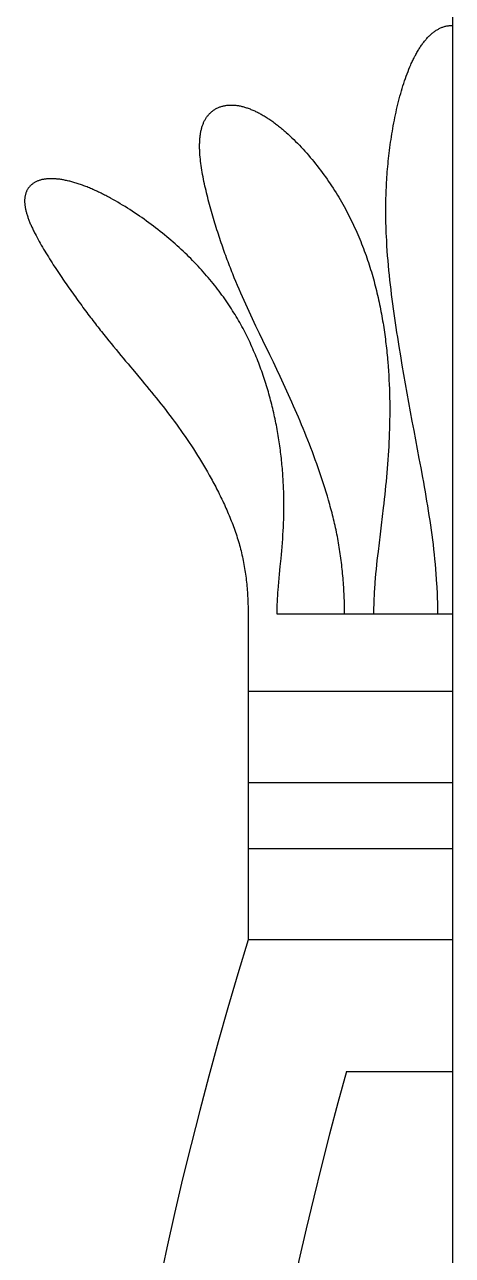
# Model space of a CAD drawing. Extents: x -111 to 2985, y -118 to 122.
# Drawn here: x -53.3 to -50.42, y 69.07 to 77.35 of the extents above; entities that cross this region are included whole.
import ezdxf

# ---------------------------------------------------------------- set-up
doc = ezdxf.new("R2010")
doc.units = 0
doc.layers.add('LAYER_03', color=5, linetype='CONTINUOUS')

msp = doc.modelspace()

# ---------------------------------------------------------------- linework, layer by layer
at = {"layer": 'LAYER_03'}
for points in [[(-50.4182, 81.4989), (-50.4182, 44.7748)], [(-50.5157, 73.3856), (-50.5158, 73.4026), (-50.5159, 73.4197), (-50.5161, 73.4367), (-50.5165, 73.4536), (-50.5168, 73.4706), (-50.5173, 73.4875), (-50.5179, 73.5044), (-50.5185, 73.5213), (-50.5192, 73.5381), (-50.52, 73.5549), (-50.5209, 73.5717), (-50.5219, 73.5885), (-50.524, 73.622), (-50.5264, 73.6553), (-50.5291, 73.6886), (-50.532, 73.7218), (-50.5352, 73.7549), (-50.5386, 73.7879), (-50.5423, 73.8208), (-50.5462, 73.8537), (-50.5502, 73.8864), (-50.5545, 73.9191), (-50.559, 73.9517), (-50.5636, 73.9842), (-50.5684, 74.0167), (-50.5734, 74.049), (-50.5785, 74.0813), (-50.5837, 74.1136), (-50.589, 74.1457), (-50.5944, 74.1779), (-50.6, 74.2099), (-50.6056, 74.2419), (-50.6113, 74.2738), (-50.6171, 74.3057), (-50.6287, 74.3693), (-50.6405, 74.4326), (-50.6523, 74.4958), (-50.6641, 74.5589), (-50.6759, 74.6218), (-50.6876, 74.6846), (-50.6992, 74.7474), (-50.7108, 74.8101), (-50.7221, 74.8727), (-50.7334, 74.9354), (-50.7444, 74.9981), (-50.7552, 75.0609), (-50.7658, 75.1238), (-50.7761, 75.1868), (-50.7812, 75.2183), (-50.7861, 75.2499), (-50.791, 75.2816), (-50.7958, 75.3132), (-50.8005, 75.345), (-50.8051, 75.3768), (-50.8097, 75.4086), (-50.8141, 75.4405), (-50.8184, 75.4725), (-50.8226, 75.5045), (-50.8267, 75.5366), (-50.8306, 75.5688), (-50.8344, 75.6011), (-50.8381, 75.6335), (-50.8416, 75.6659), (-50.8448, 75.6985), (-50.8479, 75.7311), (-50.8508, 75.7639), (-50.8535, 75.7968), (-50.8559, 75.8298), (-50.8581, 75.863), (-50.8601, 75.8963), (-50.8617, 75.9297), (-50.8625, 75.9464), (-50.8631, 75.9632), (-50.8637, 75.9801), (-50.8643, 75.997), (-50.8647, 76.0139), (-50.8651, 76.0308), (-50.8654, 76.0478), (-50.8656, 76.0648), (-50.8657, 76.0819), (-50.8658, 76.099), (-50.8657, 76.1162), (-50.8656, 76.1334), (-50.8654, 76.1506), (-50.8651, 76.1679), (-50.8647, 76.1852), (-50.8643, 76.2026), (-50.8637, 76.22), (-50.863, 76.2375), (-50.8623, 76.255), (-50.8614, 76.2726), (-50.8605, 76.2902), (-50.8594, 76.3079), (-50.8583, 76.3256), (-50.857, 76.3434), (-50.8557, 76.3612), (-50.8542, 76.3791), (-50.8527, 76.397), (-50.851, 76.415), (-50.8492, 76.433), (-50.8473, 76.4511), (-50.8453, 76.4692), (-50.8432, 76.4874), (-50.8409, 76.5057), (-50.8386, 76.524), (-50.8361, 76.5424), (-50.8335, 76.5608), (-50.8308, 76.5792), (-50.828, 76.5977), (-50.825, 76.6162), (-50.822, 76.6347), (-50.8188, 76.6532), (-50.8154, 76.6717), (-50.812, 76.6901), (-50.8084, 76.7085), (-50.8048, 76.7269), (-50.8009, 76.7452), (-50.797, 76.7634), (-50.793, 76.7816), (-50.7888, 76.7996), (-50.7845, 76.8176), (-50.78, 76.8354), (-50.7755, 76.8531), (-50.7708, 76.8707), (-50.7659, 76.8881), (-50.761, 76.9054), (-50.7559, 76.9225), (-50.7507, 76.9394), (-50.7453, 76.9561), (-50.7399, 76.9727), (-50.7343, 76.989), (-50.7285, 77.0051), (-50.7227, 77.021), (-50.7166, 77.0366), (-50.7105, 77.052), (-50.7042, 77.0671), (-50.6978, 77.0819), (-50.6946, 77.0892), (-50.6913, 77.0965), (-50.688, 77.1036), (-50.6846, 77.1107), (-50.6812, 77.1177), (-50.6778, 77.1246), (-50.6743, 77.1315), (-50.6708, 77.1383), (-50.6673, 77.1449), (-50.6637, 77.1515), (-50.6601, 77.1581), (-50.6565, 77.1645), (-50.6528, 77.1708), (-50.6491, 77.1771), (-50.6454, 77.1833), (-50.6416, 77.1893), (-50.6378, 77.1953), (-50.634, 77.2012), (-50.6301, 77.207), (-50.6262, 77.2127), (-50.6222, 77.2183), (-50.6183, 77.2238), (-50.6142, 77.2291), (-50.6102, 77.2344), (-50.6061, 77.2396), (-50.602, 77.2447), (-50.5978, 77.2497), (-50.5936, 77.2545), (-50.5894, 77.2593), (-50.5851, 77.2639), (-50.5808, 77.2685), (-50.5765, 77.2729), (-50.5721, 77.2772), (-50.5677, 77.2814), (-50.5632, 77.2854), (-50.5587, 77.2894), (-50.5542, 77.2932), (-50.5497, 77.2969), (-50.5451, 77.3005), (-50.5404, 77.304), (-50.5358, 77.3073), (-50.5311, 77.3105), (-50.5263, 77.3136), (-50.5216, 77.3166), (-50.5167, 77.3194), (-50.5119, 77.3221), (-50.507, 77.3246), (-50.5021, 77.3271), (-50.4971, 77.3293), (-50.4921, 77.3315), (-50.4871, 77.3335), (-50.482, 77.3354), (-50.4769, 77.3371), (-50.4717, 77.3387), (-50.4666, 77.3401), (-50.4613, 77.3414), (-50.4561, 77.3426), (-50.4508, 77.3436), (-50.4454, 77.3444), (-50.4401, 77.3451), (-50.4346, 77.3456), (-50.4292, 77.346), (-50.4237, 77.3463), (-50.4182, 77.3463)], [(-51.1431, 73.3856), (-51.1432, 73.4009), (-51.1434, 73.4162), (-51.1436, 73.4315), (-51.144, 73.4468), (-51.1444, 73.462), (-51.1448, 73.4773), (-51.1454, 73.4925), (-51.146, 73.5077), (-51.1467, 73.5228), (-51.1474, 73.538), (-51.1482, 73.5531), (-51.1491, 73.5682), (-51.1501, 73.5833), (-51.1511, 73.5984), (-51.1523, 73.6134), (-51.1535, 73.6285), (-51.1547, 73.6435), (-51.1561, 73.6585), (-51.1575, 73.6734), (-51.1591, 73.6883), (-51.1606, 73.7032), (-51.1623, 73.7181), (-51.1641, 73.733), (-51.1659, 73.7478), (-51.1678, 73.7626), (-51.1699, 73.7774), (-51.172, 73.7922), (-51.1741, 73.8069), (-51.1764, 73.8216), (-51.1788, 73.8363), (-51.1812, 73.8509), (-51.1837, 73.8656), (-51.1863, 73.8801), (-51.1891, 73.8947), (-51.1918, 73.9092), (-51.1947, 73.9238), (-51.1977, 73.9382), (-51.2007, 73.9527), (-51.2039, 73.9671), (-51.207, 73.9815), (-51.2103, 73.9959), (-51.2137, 74.0102), (-51.2171, 74.0245), (-51.2206, 74.0388), (-51.2241, 74.053), (-51.2278, 74.0672), (-51.2315, 74.0814), (-51.2352, 74.0955), (-51.2391, 74.1096), (-51.2429, 74.1237), (-51.2509, 74.1518), (-51.259, 74.1797), (-51.2674, 74.2075), (-51.276, 74.2352), (-51.2847, 74.2627), (-51.2936, 74.2901), (-51.3027, 74.3174), (-51.3119, 74.3445), (-51.3213, 74.3714), (-51.3308, 74.3983), (-51.3404, 74.425), (-51.3501, 74.4516), (-51.36, 74.478), (-51.37, 74.5043), (-51.3801, 74.5305), (-51.3903, 74.5566), (-51.4006, 74.5825), (-51.411, 74.6084), (-51.4214, 74.6341), (-51.432, 74.6597), (-51.4427, 74.6852), (-51.4535, 74.7106), (-51.4643, 74.7359), (-51.4752, 74.761), (-51.4862, 74.7861), (-51.4972, 74.8111), (-51.5083, 74.836), (-51.5195, 74.8608), (-51.5307, 74.8856), (-51.542, 74.9102), (-51.5534, 74.9348), (-51.5647, 74.9594), (-51.5762, 74.9838), (-51.5992, 75.0326), (-51.6223, 75.0812), (-51.6456, 75.1296), (-51.6924, 75.2262), (-51.7158, 75.2745), (-51.7391, 75.3231), (-51.7507, 75.3474), (-51.7623, 75.3719), (-51.7738, 75.3964), (-51.7853, 75.421), (-51.7967, 75.4457), (-51.8081, 75.4706), (-51.8193, 75.4956), (-51.8305, 75.5208), (-51.8416, 75.5461), (-51.8526, 75.5716), (-51.8636, 75.5973), (-51.8744, 75.6232), (-51.8851, 75.6493), (-51.8958, 75.6757), (-51.901, 75.6889), (-51.9063, 75.7023), (-51.9115, 75.7157), (-51.9168, 75.7292), (-51.9219, 75.7427), (-51.9271, 75.7564), (-51.9323, 75.7701), (-51.9374, 75.7839), (-51.9425, 75.7977), (-51.9475, 75.8117), (-51.9526, 75.8257), (-51.9576, 75.8398), (-51.9626, 75.8541), (-51.9675, 75.8684), (-51.9725, 75.8828), (-51.9774, 75.8972), (-51.9823, 75.9118), (-51.9872, 75.9265), (-51.992, 75.9413), (-51.9968, 75.9562), (-52.0016, 75.9712), (-52.0064, 75.9863), (-52.0111, 76.0015), (-52.0158, 76.0167), (-52.0204, 76.0321), (-52.025, 76.0475), (-52.0296, 76.0629), (-52.0341, 76.0785), (-52.0385, 76.094), (-52.0429, 76.1096), (-52.0472, 76.1253), (-52.0515, 76.1409), (-52.0556, 76.1566), (-52.0597, 76.1723), (-52.0637, 76.1879), (-52.0676, 76.2036), (-52.0715, 76.2193), (-52.0752, 76.2349), (-52.0788, 76.2505), (-52.0823, 76.266), (-52.0857, 76.2816), (-52.089, 76.297), (-52.0921, 76.3124), (-52.0951, 76.3277), (-52.098, 76.3429), (-52.1006, 76.3581), (-52.1032, 76.3731), (-52.1055, 76.3881), (-52.1077, 76.4029), (-52.1097, 76.4176), (-52.1115, 76.4322), (-52.1131, 76.4466), (-52.1145, 76.4609), (-52.1157, 76.475), (-52.1162, 76.482), (-52.1166, 76.489), (-52.117, 76.4959), (-52.1174, 76.5028), (-52.1176, 76.5096), (-52.1179, 76.5164), (-52.118, 76.5231), (-52.1181, 76.5298), (-52.1181, 76.5364), (-52.1181, 76.543), (-52.118, 76.5495), (-52.1178, 76.556), (-52.1176, 76.5624), (-52.1173, 76.5688), (-52.1169, 76.5751), (-52.1165, 76.5813), (-52.116, 76.5875), (-52.1154, 76.5937), (-52.1147, 76.5997), (-52.114, 76.6057), (-52.1132, 76.6117), (-52.1123, 76.6176), (-52.1113, 76.6234), (-52.1102, 76.6292), (-52.1091, 76.6348), (-52.1079, 76.6405), (-52.1066, 76.646), (-52.1053, 76.6515), (-52.1038, 76.6569), (-52.1023, 76.6622), (-52.1006, 76.6675), (-52.0989, 76.6727), (-52.0971, 76.6778), (-52.0952, 76.6828), (-52.0932, 76.6878), (-52.0911, 76.6927), (-52.0889, 76.6975), (-52.0867, 76.7022), (-52.0843, 76.7069), (-52.0818, 76.7115), (-52.0792, 76.716), (-52.0765, 76.7204), (-52.0737, 76.7247), (-52.0708, 76.729), (-52.0678, 76.7332), (-52.0647, 76.7373), (-52.0615, 76.7413), (-52.0582, 76.7452), (-52.0547, 76.749), (-52.0512, 76.7527), (-52.0476, 76.7563), (-52.0438, 76.7599), (-52.04, 76.7633), (-52.0361, 76.7666), (-52.0321, 76.7698), (-52.028, 76.773), (-52.0238, 76.7759), (-52.0195, 76.7788), (-52.0151, 76.7816), (-52.0107, 76.7842), (-52.0062, 76.7868), (-52.0015, 76.7892), (-51.9968, 76.7914), (-51.9921, 76.7936), (-51.9872, 76.7956), (-51.9823, 76.7975), (-51.9774, 76.7993), (-51.9723, 76.801), (-51.9673, 76.8025), (-51.9621, 76.8039), (-51.9569, 76.8052), (-51.9517, 76.8063), (-51.9464, 76.8073), (-51.9411, 76.8082), (-51.9357, 76.809), (-51.9303, 76.8096), (-51.9249, 76.8101), (-51.9194, 76.8105), (-51.9139, 76.8107), (-51.9084, 76.8109), (-51.9028, 76.8109), (-51.8972, 76.8107), (-51.8916, 76.8105), (-51.8859, 76.8101), (-51.8802, 76.8096), (-51.8745, 76.809), (-51.8688, 76.8083), (-51.863, 76.8074), (-51.8572, 76.8065), (-51.8513, 76.8054), (-51.8455, 76.8042), (-51.8396, 76.8029), (-51.8336, 76.8015), (-51.8277, 76.8), (-51.8217, 76.7984), (-51.8156, 76.7967), (-51.8096, 76.7949), (-51.8035, 76.7929), (-51.7974, 76.7909), (-51.7913, 76.7888), (-51.7852, 76.7865), (-51.779, 76.7842), (-51.7728, 76.7817), (-51.7666, 76.7792), (-51.7604, 76.7765), (-51.7541, 76.7738), (-51.7478, 76.7709), (-51.7416, 76.768), (-51.7352, 76.7649), (-51.7289, 76.7618), (-51.7226, 76.7586), (-51.7162, 76.7552), (-51.7099, 76.7518), (-51.7035, 76.7483), (-51.6971, 76.7447), (-51.6907, 76.7409), (-51.6843, 76.7372), (-51.6779, 76.7333), (-51.6715, 76.7293), (-51.665, 76.7252), (-51.6586, 76.721), (-51.6522, 76.7168), (-51.6457, 76.7125), (-51.6392, 76.708), (-51.6328, 76.7035), (-51.6263, 76.6989), (-51.6199, 76.6942), (-51.6134, 76.6895), (-51.6069, 76.6846), (-51.6005, 76.6797), (-51.594, 76.6747), (-51.5875, 76.6696), (-51.5811, 76.6645), (-51.5746, 76.6592), (-51.5682, 76.6539), (-51.5617, 76.6485), (-51.5553, 76.6431), (-51.5489, 76.6375), (-51.5424, 76.6319), (-51.536, 76.6263), (-51.5232, 76.6147), (-51.5104, 76.603), (-51.4977, 76.5909), (-51.485, 76.5786), (-51.4723, 76.5661), (-51.4598, 76.5534), (-51.4473, 76.5404), (-51.4348, 76.5273), (-51.4225, 76.5139), (-51.4102, 76.5004), (-51.3981, 76.4867), (-51.386, 76.4728), (-51.374, 76.4587), (-51.3621, 76.4446), (-51.3504, 76.4302), (-51.3388, 76.4158), (-51.3273, 76.4012), (-51.3159, 76.3866), (-51.3046, 76.3718), (-51.2935, 76.3569), (-51.2826, 76.342), (-51.2718, 76.327), (-51.2612, 76.3119), (-51.2507, 76.2968), (-51.2404, 76.2816), (-51.2303, 76.2664), (-51.2203, 76.2512), (-51.2105, 76.2359), (-51.2009, 76.2206), (-51.1914, 76.2053), (-51.1821, 76.1899), (-51.173, 76.1744), (-51.164, 76.159), (-51.1552, 76.1435), (-51.1466, 76.128), (-51.1381, 76.1125), (-51.1297, 76.0969), (-51.1215, 76.0814), (-51.1135, 76.0657), (-51.1056, 76.0501), (-51.0979, 76.0345), (-51.0903, 76.0188), (-51.0829, 76.0031), (-51.0756, 75.9875), (-51.0684, 75.9718), (-51.0614, 75.956), (-51.0546, 75.9403), (-51.0479, 75.9246), (-51.0413, 75.9088), (-51.0348, 75.8931), (-51.0285, 75.8773), (-51.0224, 75.8616), (-51.0163, 75.8458), (-51.0104, 75.83), (-51.0047, 75.8143), (-50.999, 75.7985), (-50.9935, 75.7827), (-50.9881, 75.767), (-50.9829, 75.7512), (-50.9777, 75.7355), (-50.9727, 75.7197), (-50.9678, 75.704), (-50.963, 75.6883), (-50.9584, 75.6725), (-50.9538, 75.6568), (-50.9494, 75.6411), (-50.9451, 75.6254), (-50.9409, 75.6097), (-50.9368, 75.594), (-50.9328, 75.5783), (-50.9289, 75.5627), (-50.9252, 75.547), (-50.9215, 75.5313), (-50.9179, 75.5157), (-50.9144, 75.5001), (-50.9111, 75.4844), (-50.9078, 75.4688), (-50.9046, 75.4532), (-50.9015, 75.4376), (-50.8985, 75.4221), (-50.8956, 75.4065), (-50.8928, 75.3909), (-50.89, 75.3754), (-50.8874, 75.3599), (-50.8848, 75.3444), (-50.8823, 75.3289), (-50.8799, 75.3134), (-50.8776, 75.2979), (-50.8753, 75.2825), (-50.8731, 75.267), (-50.871, 75.2516), (-50.869, 75.2362), (-50.8671, 75.2208), (-50.8652, 75.2054), (-50.8634, 75.1901), (-50.8616, 75.1747), (-50.86, 75.1594), (-50.8584, 75.1441), (-50.8568, 75.1288), (-50.8554, 75.1135), (-50.854, 75.0982), (-50.8527, 75.083), (-50.8502, 75.0525), (-50.848, 75.0221), (-50.8461, 74.9918), (-50.8445, 74.9615), (-50.843, 74.9313), (-50.8419, 74.9011), (-50.8409, 74.871), (-50.8402, 74.8409), (-50.8397, 74.8109), (-50.8395, 74.781), (-50.8394, 74.7511), (-50.8396, 74.7212), (-50.84, 74.6914), (-50.8405, 74.6617), (-50.8413, 74.632), (-50.8423, 74.6023), (-50.8434, 74.5727), (-50.8447, 74.5431), (-50.8463, 74.5135), (-50.8479, 74.484), (-50.8498, 74.4545), (-50.8518, 74.425), (-50.854, 74.3956), (-50.8563, 74.3662), (-50.8588, 74.3368), (-50.8614, 74.3074), (-50.8642, 74.278), (-50.867, 74.2486), (-50.87, 74.2192), (-50.8731, 74.1899), (-50.8763, 74.1605), (-50.8796, 74.1311), (-50.883, 74.1018), (-50.8899, 74.043), (-50.8969, 73.9841), (-50.9041, 73.9252), (-50.9113, 73.8662), (-50.9184, 73.807), (-50.9218, 73.7774), (-50.9252, 73.7477), (-50.9284, 73.7179), (-50.9315, 73.6881), (-50.9344, 73.6583), (-50.9371, 73.6283), (-50.9396, 73.5983), (-50.9407, 73.5833), (-50.9418, 73.5682), (-50.9428, 73.5531), (-50.9437, 73.538), (-50.9445, 73.5229), (-50.9453, 73.5077), (-50.9459, 73.4925), (-50.9465, 73.4773), (-50.947, 73.4621), (-50.9474, 73.4469), (-50.9477, 73.4316), (-50.9479, 73.4163), (-50.948, 73.4009), (-50.9479, 73.3856)], [(-50.4182, 73.3856), (-51.5966, 73.3856), (-51.5966, 73.3993), (-51.5965, 73.4129), (-51.5963, 73.4265), (-51.596, 73.4401), (-51.5956, 73.4537), (-51.5952, 73.4672), (-51.5946, 73.4807), (-51.5939, 73.4942), (-51.5931, 73.5077), (-51.5923, 73.5211), (-51.5914, 73.5345), (-51.5904, 73.5479), (-51.5883, 73.5746), (-51.586, 73.6012), (-51.5836, 73.6278), (-51.581, 73.6543), (-51.5757, 73.7073), (-51.5703, 73.7601), (-51.5678, 73.7866), (-51.5654, 73.813), (-51.5631, 73.8395), (-51.5611, 73.8659), (-51.5592, 73.8925), (-51.5575, 73.919), (-51.556, 73.9456), (-51.5547, 73.9722), (-51.5536, 73.9989), (-51.5527, 74.0256), (-51.552, 74.0523), (-51.5516, 74.0792), (-51.5514, 74.0926), (-51.5514, 74.106), (-51.5513, 74.1195), (-51.5514, 74.133), (-51.5515, 74.1465), (-51.5516, 74.16), (-51.5519, 74.1735), (-51.5521, 74.187), (-51.5525, 74.2006), (-51.5529, 74.2142), (-51.5534, 74.2278), (-51.5539, 74.2414), (-51.5545, 74.2551), (-51.5552, 74.2687), (-51.5559, 74.2824), (-51.5567, 74.2961), (-51.5576, 74.3098), (-51.5585, 74.3235), (-51.5595, 74.3373), (-51.5606, 74.3511), (-51.5617, 74.3648), (-51.5629, 74.3786), (-51.5642, 74.3925), (-51.5655, 74.4063), (-51.5669, 74.4201), (-51.5684, 74.434), (-51.57, 74.4478), (-51.5716, 74.4617), (-51.5733, 74.4756), (-51.5751, 74.4895), (-51.5769, 74.5034), (-51.5789, 74.5173), (-51.5808, 74.5313), (-51.5829, 74.5452), (-51.5851, 74.5592), (-51.5873, 74.5731), (-51.5896, 74.5871), (-51.5919, 74.6011), (-51.5944, 74.615), (-51.5969, 74.629), (-51.5995, 74.643), (-51.6021, 74.657), (-51.6049, 74.671), (-51.6077, 74.685), (-51.6106, 74.699), (-51.6136, 74.713), (-51.6167, 74.727), (-51.6198, 74.741), (-51.623, 74.755), (-51.6263, 74.769), (-51.6297, 74.783), (-51.6332, 74.797), (-51.6367, 74.811), (-51.6404, 74.825), (-51.6441, 74.839), (-51.6479, 74.853), (-51.6518, 74.867), (-51.6558, 74.8809), (-51.6598, 74.8949), (-51.664, 74.9089), (-51.6682, 74.9228), (-51.6726, 74.9367), (-51.677, 74.9507), (-51.6815, 74.9646), (-51.6861, 74.9785), (-51.6908, 74.9924), (-51.6956, 75.0063), (-51.7005, 75.0201), (-51.7055, 75.034), (-51.7106, 75.0478), (-51.7157, 75.0616), (-51.721, 75.0754), (-51.7264, 75.0892), (-51.7318, 75.103), (-51.7374, 75.1167), (-51.7431, 75.1304), (-51.7488, 75.1441), (-51.7547, 75.1578), (-51.7606, 75.1715), (-51.7667, 75.1851), (-51.7729, 75.1988), (-51.7792, 75.2124), (-51.7856, 75.226), (-51.7921, 75.2395), (-51.7987, 75.2531), (-51.8055, 75.2666), (-51.8123, 75.2801), (-51.8193, 75.2936), (-51.8264, 75.307), (-51.8336, 75.3205), (-51.841, 75.3339), (-51.8485, 75.3473), (-51.8561, 75.3607), (-51.8638, 75.374), (-51.8717, 75.3874), (-51.8797, 75.4007), (-51.8879, 75.414), (-51.8961, 75.4273), (-51.9046, 75.4405), (-51.9131, 75.4538), (-51.9219, 75.467), (-51.9307, 75.4802), (-51.9397, 75.4934), (-51.9489, 75.5065), (-51.9582, 75.5197), (-51.9677, 75.5328), (-51.9773, 75.5459), (-51.9871, 75.559), (-51.997, 75.5721), (-52.0071, 75.5851), (-52.0174, 75.5981), (-52.0278, 75.6111), (-52.0383, 75.6241), (-52.0491, 75.6371), (-52.06, 75.65), (-52.071, 75.6629), (-52.0822, 75.6757), (-52.0936, 75.6886), (-52.1051, 75.7014), (-52.1168, 75.7142), (-52.1287, 75.7269), (-52.1407, 75.7396), (-52.1528, 75.7523), (-52.1651, 75.7649), (-52.1776, 75.7775), (-52.1903, 75.79), (-52.203, 75.8026), (-52.216, 75.815), (-52.2291, 75.8275), (-52.2424, 75.8398), (-52.2558, 75.8522), (-52.2694, 75.8645), (-52.2831, 75.8767), (-52.297, 75.8889), (-52.3111, 75.901), (-52.3253, 75.9131), (-52.3397, 75.9251), (-52.3542, 75.9371), (-52.3689, 75.949), (-52.3837, 75.9609), (-52.3987, 75.9727), (-52.4139, 75.9845), (-52.4292, 75.9961), (-52.4446, 76.0077), (-52.4601, 76.0192), (-52.4758, 76.0306), (-52.4915, 76.0419), (-52.5073, 76.0531), (-52.5233, 76.0641), (-52.5392, 76.075), (-52.5553, 76.0858), (-52.5714, 76.0964), (-52.5876, 76.1069), (-52.6037, 76.1172), (-52.6199, 76.1274), (-52.6362, 76.1373), (-52.6524, 76.1471), (-52.6686, 76.1567), (-52.6848, 76.166), (-52.701, 76.1752), (-52.7172, 76.1841), (-52.7252, 76.1885), (-52.7333, 76.1928), (-52.7413, 76.1971), (-52.7494, 76.2013), (-52.7574, 76.2054), (-52.7654, 76.2095), (-52.7733, 76.2135), (-52.7813, 76.2174), (-52.7892, 76.2213), (-52.7972, 76.2251), (-52.8051, 76.2289), (-52.8129, 76.2326), (-52.8208, 76.2362), (-52.8286, 76.2397), (-52.8364, 76.2432), (-52.8442, 76.2466), (-52.8519, 76.2499), (-52.8596, 76.2531), (-52.8673, 76.2563), (-52.8749, 76.2594), (-52.8825, 76.2624), (-52.8901, 76.2653), (-52.8976, 76.2682), (-52.9051, 76.271), (-52.9126, 76.2736), (-52.92, 76.2763), (-52.9274, 76.2788), (-52.9347, 76.2812), (-52.942, 76.2836), (-52.9493, 76.2859), (-52.9565, 76.2881), (-52.9637, 76.2902), (-52.9708, 76.2922), (-52.9779, 76.2942), (-52.9849, 76.296), (-52.9919, 76.2978), (-52.9988, 76.2995), (-53.0057, 76.3011), (-53.0125, 76.3027), (-53.0193, 76.3041), (-53.026, 76.3054), (-53.0326, 76.3067), (-53.0392, 76.3079), (-53.0458, 76.309), (-53.0523, 76.31), (-53.0587, 76.3109), (-53.0651, 76.3117), (-53.0714, 76.3125), (-53.0776, 76.3131), (-53.0838, 76.3137), (-53.0899, 76.3141), (-53.096, 76.3145), (-53.102, 76.3148), (-53.1079, 76.315), (-53.1138, 76.3151), (-53.1195, 76.3151), (-53.1253, 76.315), (-53.1309, 76.3148), (-53.1365, 76.3146), (-53.142, 76.3142), (-53.1474, 76.3137), (-53.1528, 76.3131), (-53.1581, 76.3125), (-53.1633, 76.3117), (-53.1684, 76.3108), (-53.1735, 76.3098), (-53.1785, 76.3087), (-53.1834, 76.3075), (-53.1882, 76.3062), (-53.193, 76.3048), (-53.1977, 76.3032), (-53.2023, 76.3016), (-53.2068, 76.2998), (-53.2112, 76.2979), (-53.2155, 76.296), (-53.2198, 76.2939), (-53.2239, 76.2917), (-53.228, 76.2894), (-53.2319, 76.287), (-53.2358, 76.2845), (-53.2395, 76.2819), (-53.2431, 76.2792), (-53.2467, 76.2764), (-53.2501, 76.2735), (-53.2534, 76.2705), (-53.2565, 76.2674), (-53.2596, 76.2642), (-53.2625, 76.2609), (-53.2653, 76.2576), (-53.268, 76.2541), (-53.2706, 76.2506), (-53.273, 76.2469), (-53.2753, 76.2432), (-53.2775, 76.2394), (-53.2796, 76.2356), (-53.2815, 76.2317), (-53.2833, 76.2277), (-53.285, 76.2236), (-53.2866, 76.2195), (-53.288, 76.2153), (-53.2893, 76.211), (-53.2904, 76.2067), (-53.2915, 76.2024), (-53.2924, 76.1979), (-53.2931, 76.1935), (-53.2938, 76.1889), (-53.2943, 76.1844), (-53.2947, 76.1797), (-53.295, 76.1751), (-53.2952, 76.1703), (-53.2952, 76.1655), (-53.2951, 76.1607), (-53.295, 76.1558), (-53.2947, 76.1509), (-53.2943, 76.1459), (-53.2938, 76.1408), (-53.2932, 76.1357), (-53.2925, 76.1306), (-53.2917, 76.1254), (-53.2908, 76.1202), (-53.2898, 76.1149), (-53.2887, 76.1096), (-53.2875, 76.1042), (-53.2862, 76.0988), (-53.2848, 76.0933), (-53.2833, 76.0878), (-53.2818, 76.0822), (-53.2802, 76.0766), (-53.2784, 76.071), (-53.2766, 76.0653), (-53.2747, 76.0596), (-53.2727, 76.0539), (-53.2707, 76.0481), (-53.2686, 76.0423), (-53.2663, 76.0364), (-53.2641, 76.0305), (-53.2617, 76.0246), (-53.2593, 76.0186), (-53.2568, 76.0126), (-53.2542, 76.0066), (-53.2516, 76.0005), (-53.2489, 75.9945), (-53.2461, 75.9884), (-53.2433, 75.9822), (-53.2404, 75.976), (-53.2374, 75.9699), (-53.2344, 75.9636), (-53.2313, 75.9574), (-53.2282, 75.9511), (-53.225, 75.9448), (-53.2185, 75.9322), (-53.2118, 75.9195), (-53.2049, 75.9067), (-53.1978, 75.8938), (-53.1905, 75.8809), (-53.1831, 75.8679), (-53.1755, 75.8549), (-53.1678, 75.8419), (-53.1599, 75.8288), (-53.152, 75.8156), (-53.1439, 75.8025), (-53.1357, 75.7893), (-53.1274, 75.7762), (-53.119, 75.763), (-53.1106, 75.7499), (-53.1021, 75.7367), (-53.085, 75.7105), (-53.0677, 75.6843), (-53.0502, 75.6584), (-53.0327, 75.6326), (-53.0239, 75.6198), (-53.0152, 75.6071), (-53.0064, 75.5945), (-52.9976, 75.5819), (-52.9889, 75.5694), (-52.9801, 75.557), (-52.9714, 75.5447), (-52.9627, 75.5325), (-52.954, 75.5204), (-52.9454, 75.5084), (-52.9368, 75.4965), (-52.9282, 75.4847), (-52.9197, 75.473), (-52.9112, 75.4614), (-52.9027, 75.4499), (-52.8942, 75.4385), (-52.8858, 75.4271), (-52.8774, 75.4159), (-52.869, 75.4047), (-52.8607, 75.3936), (-52.8523, 75.3826), (-52.844, 75.3717), (-52.8357, 75.3609), (-52.8274, 75.3501), (-52.8192, 75.3394), (-52.8109, 75.3287), (-52.8027, 75.3182), (-52.7945, 75.3076), (-52.7863, 75.2972), (-52.7781, 75.2868), (-52.7617, 75.2662), (-52.7454, 75.2458), (-52.7292, 75.2256), (-52.7129, 75.2056), (-52.6967, 75.1857), (-52.6805, 75.166), (-52.6643, 75.1464), (-52.6481, 75.127), (-52.632, 75.1076), (-52.6158, 75.0884), (-52.5997, 75.0692), (-52.5837, 75.05), (-52.5676, 75.031), (-52.5357, 74.9929), (-52.5039, 74.9549), (-52.4881, 74.9359), (-52.4723, 74.9169), (-52.4566, 74.8979), (-52.441, 74.8787), (-52.4254, 74.8596), (-52.41, 74.8403), (-52.3945, 74.821), (-52.3792, 74.8016), (-52.3639, 74.7821), (-52.3487, 74.7625), (-52.3336, 74.7428), (-52.3186, 74.7231), (-52.3037, 74.7032), (-52.2888, 74.6832), (-52.2741, 74.6631), (-52.2594, 74.6428), (-52.2449, 74.6225), (-52.2304, 74.602), (-52.2161, 74.5813), (-52.2018, 74.5605), (-52.1877, 74.5396), (-52.1737, 74.5185), (-52.1598, 74.4973), (-52.146, 74.4759), (-52.1324, 74.4543), (-52.1188, 74.4326), (-52.1055, 74.4107), (-52.0922, 74.3887), (-52.0791, 74.3665), (-52.0662, 74.3441), (-52.0534, 74.3216), (-52.0471, 74.3103), (-52.0408, 74.2989), (-52.0346, 74.2875), (-52.0284, 74.2761), (-52.0222, 74.2646), (-52.0161, 74.253), (-52.01, 74.2414), (-52.004, 74.2298), (-51.998, 74.2181), (-51.9921, 74.2064), (-51.9862, 74.1947), (-51.9803, 74.1828), (-51.9745, 74.171), (-51.9688, 74.1591), (-51.9631, 74.1472), (-51.9575, 74.1352), (-51.9519, 74.1232), (-51.9464, 74.1111), (-51.941, 74.099), (-51.9356, 74.0869), (-51.9303, 74.0747), (-51.9251, 74.0625), (-51.92, 74.0503), (-51.9149, 74.038), (-51.9099, 74.0256), (-51.905, 74.0133), (-51.9002, 74.0009), (-51.8954, 73.9884), (-51.8908, 73.976), (-51.8862, 73.9635), (-51.8818, 73.9509), (-51.8774, 73.9384), (-51.8731, 73.9258), (-51.869, 73.9131), (-51.8649, 73.9005), (-51.8609, 73.8878), (-51.8571, 73.875), (-51.8533, 73.8623), (-51.8497, 73.8495), (-51.8462, 73.8367), (-51.8428, 73.8238), (-51.8395, 73.8109), (-51.8364, 73.798), (-51.8334, 73.7851), (-51.8305, 73.7721), (-51.8277, 73.7592), (-51.825, 73.7461), (-51.8224, 73.7331), (-51.82, 73.72), (-51.8176, 73.7069), (-51.8154, 73.6938), (-51.8133, 73.6807), (-51.8113, 73.6675), (-51.8094, 73.6543), (-51.8076, 73.6411), (-51.8059, 73.6279), (-51.8043, 73.6146), (-51.8029, 73.6013), (-51.8015, 73.588), (-51.8002, 73.5747), (-51.799, 73.5613), (-51.7979, 73.5479), (-51.7969, 73.5345), (-51.796, 73.5211), (-51.7952, 73.5076), (-51.7945, 73.4941), (-51.7938, 73.4806), (-51.7933, 73.4671), (-51.7928, 73.4536), (-51.7924, 73.44), (-51.7921, 73.4264), (-51.7919, 73.4128), (-51.7918, 73.3992), (-51.7917, 73.3856), (-51.7917, 72.8689), (-51.7917, 71.195)], [(-51.7917, 72.8689), (-50.4182, 72.8689)], [(-51.7917, 72.2534), (-50.4182, 72.2534)], [(-51.7917, 71.8106), (-50.4182, 71.8106)], [(-51.1299, 70.3093), (-50.4182, 70.3093)]]:
    msp.add_lwpolyline(points, dxfattribs=at)
for points in [[(-50.4182, 71.195), (-51.7917, 71.195, 0.151359), (-51.7917, 56.2527, 0.524556), (-51.9387, 52.064)], [(-51.1299, 70.3093, 0.143669), (-50.9702, 56.5942)]]:
    msp.add_lwpolyline(points, format="xyb", dxfattribs=at)

doc.saveas('drawing.dxf')
